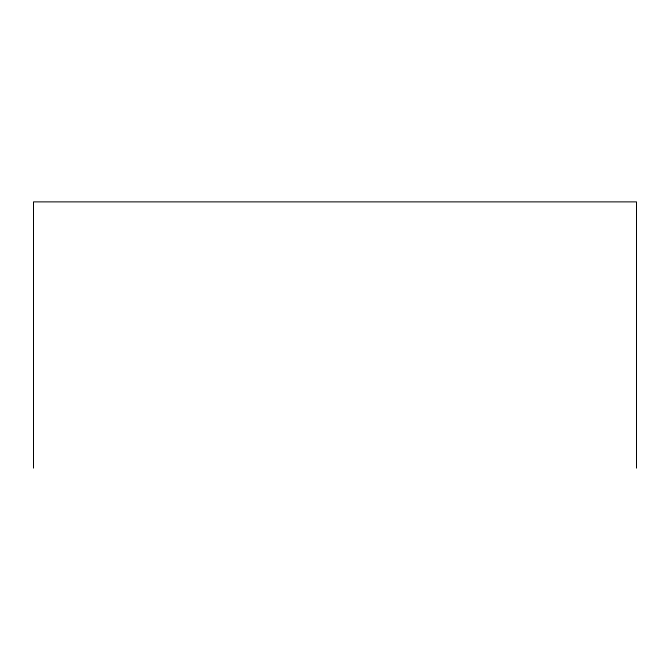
<?xml version="1.0" encoding="UTF-8"?>
<svg xmlns="http://www.w3.org/2000/svg" width="670" height="670" viewBox="0 0 670 670"><rect width="100%" height="100%" fill="white"/><g stroke="black" fill="none" stroke-linecap="round" stroke-linejoin="round"><path stroke-width="1" d="M636.5 468.121L636.5 201.879L33.5 201.879L33.5 468.121"/></g></svg>
